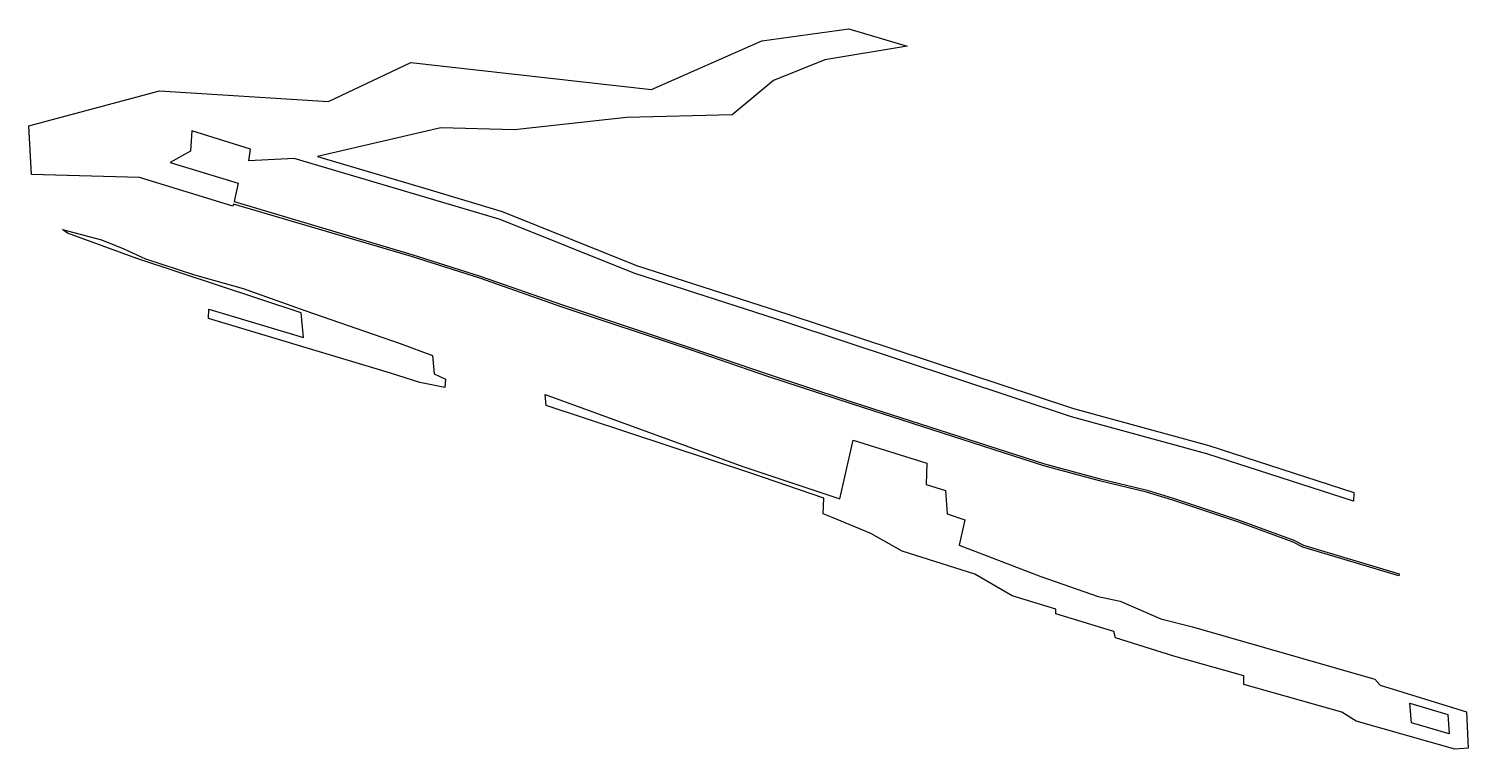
# Model space of a CAD drawing. Header units: metres. Extents: x 256918 to 257660, y 386041 to 386412.
import ezdxf

# ---------------------------------------------------------------- set-up
doc = ezdxf.new("R2010")
doc.units = ezdxf.units.M

msp = doc.modelspace()

# ---------------------------------------------------------------- linework, layer by layer
for points in [[(257239.169642, 386380.387128, -102.179682), (257296.018125, 386405.517851, -170.682737), (257340.897809, 386411.712638, -202.940274), (257370.880506, 386402.702209, -203.460775), (257328.506006, 386395.754563, -171.246728), (257301.969359, 386385.154825, -141.078927), (257280.731322, 386367.470248, -102.218715), (257226.291285, 386366.044498, -72.827488), (257168.636936, 386359.59716, -33.804293), (257130.667457, 386360.682068, -16.630758), (257067.173062, 386345.854398, 38.703802), (257123.455724, 386329.195559, 37.318452), (257162.255779, 386317.584095, 36.566889), (257231.532699, 386289.847862, 46.427015), (257309.33681, 386264.677372, 47.93712), (257456.498751, 386216.02649, 52.460501), (257526.189582, 386197.004586, 48.177283), (257601.019478, 386172.799432, 49.624632), (257600.803474, 386168.372144, 56.812962), (257525.230407, 386192.817691, 55.351239), (257455.539576, 386211.839595, 59.634457), (257308.377635, 386260.490477, 55.111076), (257230.573524, 386285.660967, 53.600971), (257161.296604, 386313.3972, 43.740845), (257122.507101, 386325.054258, 44.414232), (257055.080678, 386344.958883, 46.158007), (257031.849857, 386343.614768, 59.876584), (257032.577683, 386349.639843, 49.877955), (257002.416082, 386359.144241, 49.697522), (257001.637116, 386348.675997, 66.827779), (256991.253116, 386342.798484, 81.399149), (257026.307141, 386332.157736, 80.960585), (257024.135358, 386322.677686, 97.203998), (257115.720731, 386295.424393, 95.1822), (257150.923341, 386284.265375, 95.498534), (257193.400538, 386269.425332, 98.079379), (257259.495913, 386247.347258, 100.474556), (257299.300962, 386233.707686, 102.466153), (257339.284243, 386220.537599, 103.618122), (257342.927539, 386219.325402, 103.742495), (257441.544883, 386187.665503, 105.266481), (257470.263198, 386179.8843, 103.409683), (257494.425626, 386174.022991, 100.751129), (257507.895884, 386169.964732, 100.53354), (257541.883259, 386158.605895, 101.774638), (257569.984983, 386148.234759, 104.367096), (257574.975932, 386145.649905, 106.015693), (257624.374427, 386130.917268, 104.977974), (257624.134633, 386129.870544, 106.771463), (257574.736139, 386144.603181, 107.809182), (257569.745189, 386147.188036, 106.160585), (257541.643465, 386157.559171, 103.568127), (257507.65609, 386168.918008, 102.327029), (257494.185832, 386172.976267, 102.544618), (257470.023404, 386178.837576, 105.203172), (257441.305089, 386186.61878, 107.05997), (257342.687745, 386218.278678, 105.535984), (257299.061169, 386232.660962, 104.259642), (257259.256119, 386246.300534, 102.268045), (257193.160744, 386268.378608, 99.872868), (257150.683547, 386283.218651, 97.292023), (257115.480937, 386294.377669, 96.975689), (257023.82377, 386321.317573, 99.534458), (257023.583976, 386320.270849, 101.327947), (256975.418924, 386335.050427, 101.676341), (256919.8149, 386336.703827, 126.722606), (256918.419628, 386361.711275, 87.421909), (256985.760531, 386379.709081, 25.101658), (257072.867548, 386374.176528, -9.428891), (257115.208523, 386394.333832, -62.753042), (257239.169642, 386380.387128, -102.179682)], [(257132.749593, 386226.936946, 196.23694), (257119.8027, 386229.534973, 198.529308), (257104.762655, 386234.24603, 198.484596), (257097.314529, 386236.528979, 198.542515), (257011.058203, 386262.523178, 199.924191), (257011.172264, 386267.249259, 192.308754), (257059.903554, 386252.648593, 191.392234), (257058.639529, 386265.315737, 171.76258), (256974.148989, 386293.428945, 168.875873), (256938.296904, 386306.43049, 165.936139), (256935.828584, 386308.323878, 164.137174), (256955.953389, 386302.995912, 162.636343), (256967.341648, 386298.310888, 164.457996), (256978.480336, 386293.156346, 167.154857), (257003.782218, 386284.887712, 167.779001), (257028.926353, 386277.877674, 166.468774), (257060.643016, 386266.516895, 168.843785), (257109.800332, 386249.538835, 171.517377), (257126.313208, 386243.400196, 173.111822), (257127.220603, 386234.003785, 187.688044), (257133.084445, 386231.13182, 189.361134), (257132.749593, 386226.936946, 196.23694)], [(257405.816431, 386130.781692, 214.035975), (257368.255885, 386142.519391, 213.968372), (257352.11089, 386151.70657, 207.315058), (257332.734786, 386159.727204, 204.136534), (257327.621094, 386161.815102, 203.343867), (257327.944741, 386169.903897, 190.245917), (257290.43018, 386182.783852, 188.328554), (257184.944374, 386217.619105, 185.146552), (257184.416857, 386223.330495, 176.27477), (257286.174181, 386186.29686, 184.829515), (257336.132842, 386169.564574, 186.710964), (257343.053507, 386199.773967, 134.949254), (257380.988211, 386187.865669, 135.103372), (257380.693386, 386176.908686, 152.77419), (257390.69919, 386173.789073, 152.78067), (257391.429181, 386161.797542, 171.595732), (257400.604472, 386158.750436, 171.899841), (257397.594945, 386145.69679, 194.275859), (257439.775714, 386129.599483, 199.015123), (257469.185685, 386119.206887, 200.9904), (257480.647816, 386116.799721, 199.132186), (257501.513524, 386107.760709, 203.197629), (257517.880994, 386103.703516, 201.535534), (257611.822084, 386076.6248, 198.061388), (257614.440802, 386073.502797, 201.750436), (257659.053666, 386059.881716, 201.318184), (257659.874398, 386041.077331, 230.984161), (257652.937312, 386040.577709, 235.237875), (257602.237272, 386055.107866, 237.247594), (257594.764012, 386059.682866, 233.652251), (257544.373316, 386073.900742, 236.007364), (257544.368482, 386078.360195, 228.877566), (257508.300546, 386088.591111, 230.476516), (257478.193358, 386098.040578, 230.356838), (257477.341304, 386101.167402, 225.780289), (257447.45415, 386110.394747, 225.906285), (257447.45113, 386112.664474, 222.277713), (257424.986837, 386119.634375, 222.317581), (257405.816431, 386130.781692, 214.035975)], [(257650.032683, 386048.485871, 224.036492), (257630.651102, 386054.089088, 224.726978), (257629.794332, 386064.332908, 208.770244), (257649.372526, 386058.531211, 208.299283), (257650.032683, 386048.485871, 224.036492)]]:
    msp.add_polyline3d(points)

doc.saveas('drawing.dxf')
